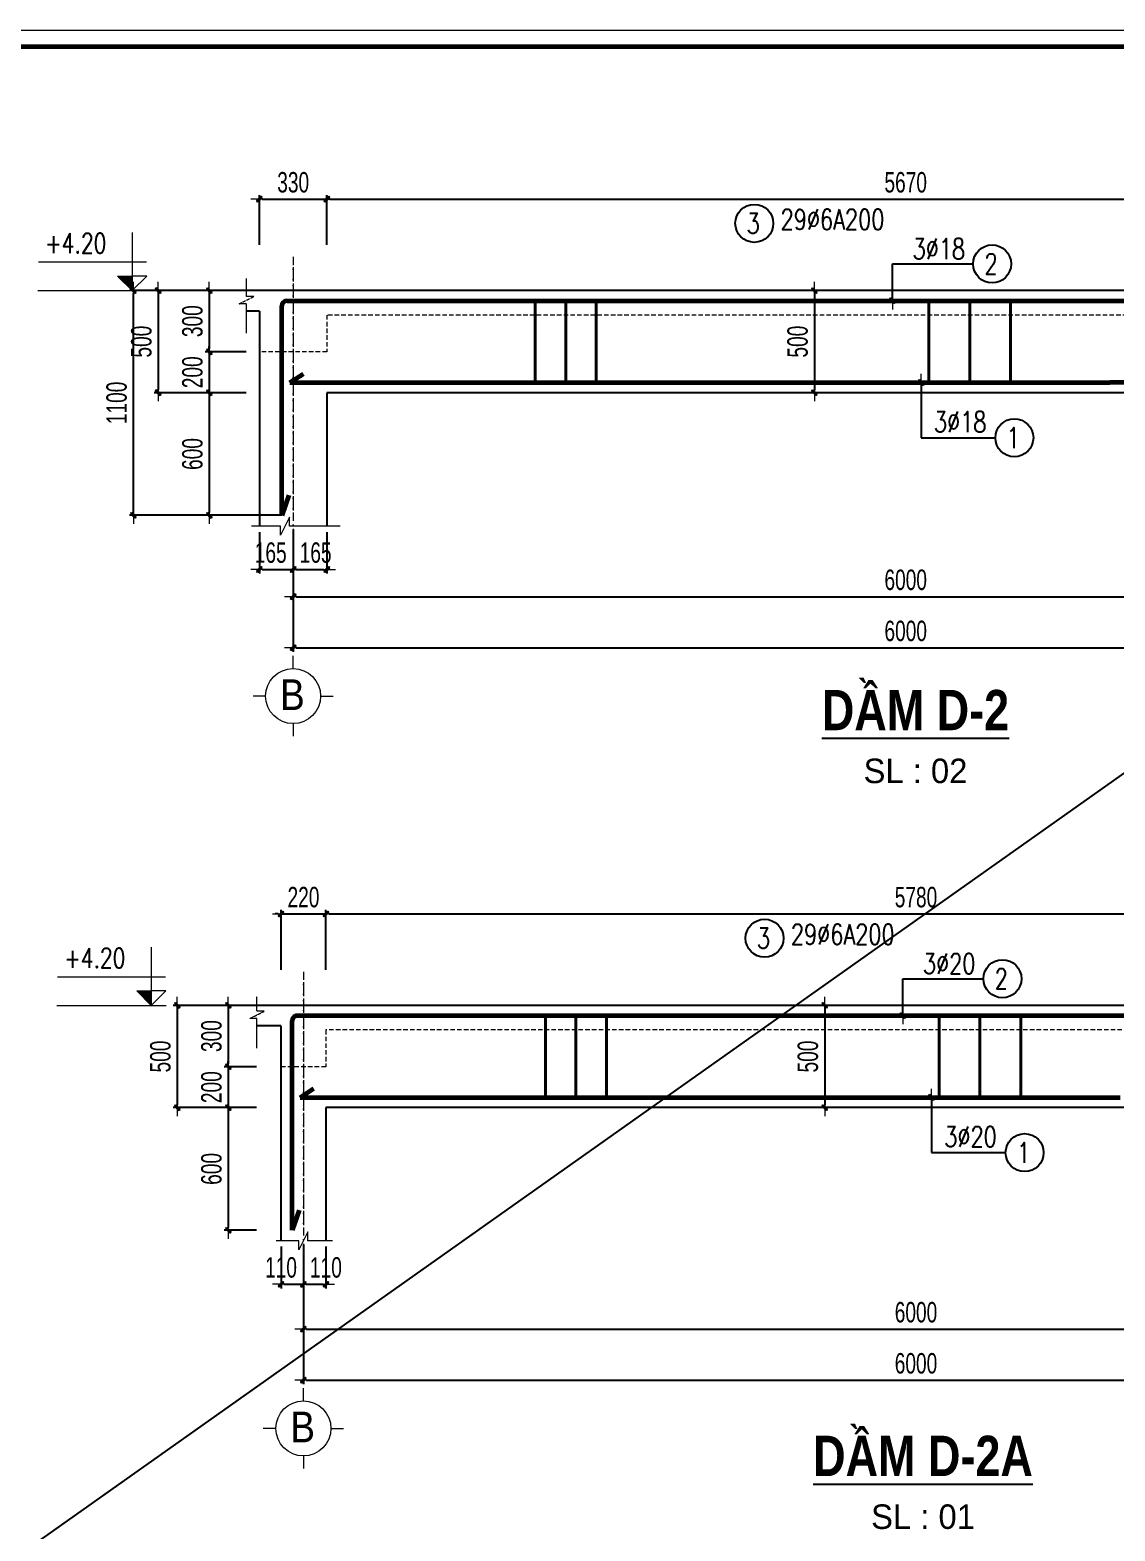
# Model space of a CAD drawing. Header units: millimetres. Extents: x -178395 to 493851, y -561170 to -280028.
# Drawn here: x 135800 to 149085, y -469030 to -450665 of the extents above; entities that cross this region are included whole.
import ezdxf
from ezdxf.enums import TextEntityAlignment as Align

# ---------------------------------------------------------------- set-up
doc = ezdxf.new("R2010")
doc.units = ezdxf.units.MM
doc.header["$MEASUREMENT"] = 0
doc.header["$PDMODE"] = 32
doc.linetypes.add('DASHDOT', pattern=[1, 0.5, -0.25, 0, -0.25])
doc.linetypes.add('HIDDEN', pattern=[0.375, 0.25, -0.125])
doc.layers.get('Defpoints').update_dxf_attribs({"color": 1})
for name, color, linetype, lineweight in [('EG Text1', 3, 'Continuous', 20), ('Khac', 156, 'Continuous', 9), ('Khungten_LCDI', 7, 'Continuous', 5), ('KICHTHUOC', 8, 'Continuous', 18), ('LC Dim', 8, 'Continuous', 18), ('LC ISO', 153, 'Continuous', 13), ('LC Khac', 4, 'Continuous', 9), ('LC MANH DUT', 35, 'HIDDEN', 5), ('LC Net dam2', 6, 'Continuous', 40), ('LC Net dam3', 1, 'Continuous', 60), ('LC Net manh', 133, 'Continuous', 5), ('LC Net thay', 63, 'Continuous', 25), ('LC Net truc', 79, 'DASHDOT', 13), ('LC Text1', 3, 'Continuous', 20), ('LC Text2', 7, 'Continuous', 25), ('MANH', 35, 'HIDDEN', 5)]:
    doc.layers.add(name, color=color, linetype=linetype, lineweight=lineweight)
doc.layers.add('KCS_Plotter', color=11, linetype='Continuous', plot=False)
doc.styles.add('1', font='vnsimli.shx', dxfattribs={"width": 0.6})
doc.styles.add('EG Huy', font='vnsimli.shx', dxfattribs={"width": 0.75})
doc.styles.add('HOATBIF', font='hoatbif.shx', dxfattribs={"width": 0.7})
doc.styles.add('Khungten', font='VHAVAN.TTF', dxfattribs={"width": 0.9, "height": 5000})
doc.styles.add('LC 1', font='VHAVANB.TTF')
doc.styles.add('LC 3', font='vnsimli.shx', dxfattribs={"width": 0.75})
doc.styles.add('LC3', font='VHARIALB.TTF', dxfattribs={"width": 0.8})
doc.styles.add('Title', font='VHBLACK.TTF', dxfattribs={"width": 0.8})
doc.dimstyles.new('1-100', dxfattribs={"dimscale": 100, "dimtxt": 2.5, "dimasz": 0.35, "dimexe": 0.5, "dimexo": 0, "dimgap": 0.8, "dimtad": 1, "dimdec": 0, "dimzin": 0, "dimdsep": 46, "dimtxsty": 'HOATBIF', "dimblk1": 'DOT', "dimblk2": 'DOT', "dimsah": 1, "dimcen": -1, "dimdle": 1, "dimclrd": 256, "dimclre": 256, "dimclrt": 4, "dimadec": 3, "dimazin": 2, "dimtfac": 0.333333, "dimtdec": 0, "dimtix": 1, "dimtmove": 2, "dimatfit": 3, "dimldrblk": 'DOT', "dimfxl": 1, "dimtvp": 0.833333, "dimtolj": 1, "dimtzin": 0, "dimarcsym": 0})
doc.dimstyles.new('1-100$7', dxfattribs={"dimtxt": 230, "dimasz": 300, "dimexe": 50, "dimexo": 300, "dimgap": 80, "dimtad": 1, "dimdec": 3, "dimzin": 12, "dimdsep": 46, "dimtxsty": '1', "dimblk1": 'ARCHTICK', "dimblk2": 'ARCHTICK', "dimsah": 1, "dimcen": 0.09, "dimdle": 160, "dimclrd": 6, "dimclre": 6, "dimclrt": 2, "dimadec": 3, "dimazin": 3, "dimtfac": 1, "dimtdec": 3, "dimtix": 1, "dimtmove": 2, "dimatfit": 3, "dimldrblk": 'DOTSMALL', "dimfxl": 1, "dimtolj": 1, "dimtzin": 15, "dimarcsym": 0})

# ---------------------------------------------------------------- blocks, each defined once
blk = doc.blocks.new('lcdi fix')
at = {"layer": 'Defpoints', "lineweight": 0}
blk.add_lwpolyline([(-1200, -14850), (-1200, 14850), (40800, 14850), (40800, -14850)], close=True, dxfattribs=at)
at = {"layer": 'Khungten_LCDI', "color": 5, "lineweight": 60}
blk.add_lwpolyline([(0, -14650), (0, 14650), (40600, 14650), (40600, -14650)], close=True, dxfattribs=at)
at = {"color": 7, "style": 'Khungten', "width": 0.8}
for tag, p in [('REVISION', (39499, -10746)), ('NGAYHT', (39546, -11609))]:
    blk.add_attdef(tag, text='', height=200, dxfattribs=at).set_placement(p, align=Align.CENTER)
at = {"layer": 'LC Text1', "color": 3, "style": 'LC 1', "width": 1.834006}
for tag, p, p2 in [('TENBANVE1', (36913, -8886), (40339, -8886)), ('TENBANVE2', (36913, -9562), (40339, -9562))]:
    blk.add_attdef(tag, text='', height=250, dxfattribs=at).set_placement(p, p2, align=Align.FIT)
at = {"layer": 'LC Text1', "style": 'Title', "width": 0.7}
blk.add_attdef('SOBANVE', text='', height=250, dxfattribs=at).set_placement((39562, -13896), align=Align.CENTER)
blk = doc.blocks.new('DOT')
at = {"layer": 'LC Dim'}
blk.add_line((-3, 0), (3, 0), dxfattribs=at)
at = {"layer": 'LC Dim', "color": 4}
blk.add_line((-1, -1), (1, 1), dxfattribs=at)
blk.add_lwpolyline([(0.5, 1), (-1, -0.5), (-0.5, -1), (1, 0.5)], close=True, dxfattribs=at)
blk = doc.blocks.new('*D1064')
at = {"layer": 'Defpoints', "color": 0, "ltscale": 2, "transparency": 16777216}
for p in [(138445, -453853), (137994, -454603), (138445, -454603)]:
    blk.add_point(p, dxfattribs=at)
at = {"layer": 'LC Dim', "lineweight": -2, "ltscale": 2, "transparency": 16777216}
for p, q in [((138445, -453853), (137944, -453853)), ((137994, -453888), (137994, -454568)), ((138445, -454603), (137944, -454603))]:
    blk.add_line(p, q, dxfattribs=at)
at = {"layer": 'LC Dim', "lineweight": -2, "ltscale": 2, "transparency": 16777216, "xscale": 35, "yscale": 35, "zscale": 35}
for p, rotation in [((137994, -453853), 90), ((137994, -454603), 270)]:
    blk.add_blockref('DOT', p, dxfattribs=dict(at, rotation=rotation))
at = {"layer": 'LC Dim', "color": 4, "ltscale": 2, "transparency": 16777216, "insert": (137789, -454228), "char_height": 250, "attachment_point": 5, "rotation": 90, "style": 'HOATBIF'}
blk.add_mtext('\\A1;300', dxfattribs=at)
blk = doc.blocks.new('_Dot')
at = {"color": 0, "linetype": 'ByBlock', "lineweight": -2}
blk.add_line((-0.5, 0), (-1, 0), dxfattribs=at)
at = {"color": 0, "linetype": 'ByBlock', "const_width": 0.5}
blk.add_lwpolyline([(-0.25, 0, 1), (0.25, 0, 1)], format="xyb", close=True, dxfattribs=at)
blk = doc.blocks.new('*D1065')
at = {"layer": 'Defpoints', "color": 0, "ltscale": 2, "transparency": 16777216}
for p in [(146045, -453853), (145404, -455103), (146045, -455103)]:
    blk.add_point(p, dxfattribs=at)
at = {"layer": 'LC Dim', "lineweight": -2, "ltscale": 2, "transparency": 16777216}
for p, q in [((146045, -453853), (145354, -453853)), ((145404, -453888), (145404, -455068)), ((146045, -455103), (145354, -455103))]:
    blk.add_line(p, q, dxfattribs=at)
at = {"layer": 'LC Dim', "lineweight": -2, "ltscale": 2, "transparency": 16777216, "xscale": 35, "yscale": 35, "zscale": 35}
for p, rotation in [((145404, -453853), 90), ((145404, -455103), 270)]:
    blk.add_blockref('DOT', p, dxfattribs=dict(at, rotation=rotation))
at = {"layer": 'LC Dim', "color": 4, "ltscale": 2, "transparency": 16777216, "insert": (145199, -454478), "char_height": 250, "attachment_point": 5, "rotation": 90, "style": 'HOATBIF'}
blk.add_mtext('\\A1;500', dxfattribs=at)
blk = doc.blocks.new('*D1066')
at = {"layer": 'Defpoints', "color": 0, "ltscale": 2, "transparency": 16777216}
for p in [(138445, -454603), (137994, -455103), (138445, -455103)]:
    blk.add_point(p, dxfattribs=at)
at = {"layer": 'LC Dim', "lineweight": -2, "ltscale": 2, "transparency": 16777216}
for p, q in [((138445, -454603), (137944, -454603)), ((137994, -454568), (137994, -454533)), ((137994, -454603), (137994, -455103)), ((138445, -455103), (137944, -455103)), ((137994, -455138), (137994, -455173))]:
    blk.add_line(p, q, dxfattribs=at)
at = {"layer": 'LC Dim', "lineweight": -2, "ltscale": 2, "transparency": 16777216, "xscale": 35, "yscale": 35, "zscale": 35}
for p, rotation in [((137994, -454603), 270), ((137994, -455103), 90)]:
    blk.add_blockref('DOT', p, dxfattribs=dict(at, rotation=rotation))
at = {"layer": 'LC Dim', "color": 4, "ltscale": 2, "transparency": 16777216, "insert": (137789, -454853), "char_height": 250, "attachment_point": 5, "rotation": 90, "style": 'HOATBIF'}
blk.add_mtext('\\A1;200', dxfattribs=at)
blk = doc.blocks.new('*D1067')
at = {"layer": 'Defpoints', "color": 0, "ltscale": 2, "transparency": 16777216}
for p in [(138445, -453853), (137369, -455103), (138445, -455103)]:
    blk.add_point(p, dxfattribs=at)
at = {"layer": 'LC Dim', "lineweight": -2, "ltscale": 2, "transparency": 16777216}
for p, q in [((138445, -453853), (137319, -453853)), ((137369, -453888), (137369, -455068)), ((138445, -455103), (137319, -455103))]:
    blk.add_line(p, q, dxfattribs=at)
at = {"layer": 'LC Dim', "lineweight": -2, "ltscale": 2, "transparency": 16777216, "xscale": 35, "yscale": 35, "zscale": 35}
for p, rotation in [((137369, -453853), 90), ((137369, -455103), 270)]:
    blk.add_blockref('DOT', p, dxfattribs=dict(at, rotation=rotation))
at = {"layer": 'LC Dim', "color": 4, "ltscale": 2, "transparency": 16777216, "insert": (137164, -454478), "char_height": 250, "attachment_point": 5, "rotation": 90, "style": 'HOATBIF'}
blk.add_mtext('\\A1;500', dxfattribs=at)
blk = doc.blocks.new('CT')
at = {"layer": 'LC Khac'}
blk.add_hatch(color=252, dxfattribs=at).paths.add_polyline_path([(3.25, 1.6), (1.64, 1.6), (1.64, 0)])
at = {"layer": 'LC Khac', "color": 9, "ltscale": 50}
for p, q in [((0.05, 3.14), (12, 3.14)), ((12.09, 0), (0, 0))]:
    blk.add_line(p, q, dxfattribs=at)
for points in [[(1.64, 6.43), (1.64, 0)], [(1.64, 0), (0.03, 1.6), (1.64, 1.6)], [(1.64, 0), (3.25, 1.6), (1.64, 1.6)]]:
    blk.add_lwpolyline(points, dxfattribs=at)
at = {"layer": 'LC Khac', "color": 3, "style": 'LC 3', "width": 0.75}
blk.add_attdef('CT', (1.91, 3.5), '', height=2.2, dxfattribs=at)
blk = doc.blocks.new('TTRUC')
at = {"layer": 'LC ISO'}
for p, q in [((0, 6.95), (0, 10.13)), ((-6.95, 0), (-10.13, 0)), ((6.95, 0), (10.13, 0)), ((0, -6.95), (0, -10.13))]:
    blk.add_line(p, q, dxfattribs=at)
at = {"layer": 'LC Net manh'}
blk.add_circle((0, 0), 6.95, dxfattribs=at)
blk = doc.blocks.new('*D1070')
at = {"layer": 'Defpoints', "color": 0, "ltscale": 2, "transparency": 16777216}
for p in [(138609, -456810), (139022, -456810), (139022, -457266)]:
    blk.add_point(p, dxfattribs=at)
at = {"layer": 'LC Dim', "lineweight": -2, "ltscale": 2, "transparency": 16777216}
for p, q in [((138609, -456810), (138609, -457316)), ((139022, -456810), (139022, -457316)), ((138644, -457266), (138987, -457266))]:
    blk.add_line(p, q, dxfattribs=at)
at = {"layer": 'LC Dim', "lineweight": -2, "ltscale": 2, "transparency": 16777216, "xscale": 35, "yscale": 35, "zscale": 35, "rotation": 180}
blk.add_blockref('DOT', (138609, -457266), dxfattribs=at)
at = {"layer": 'LC Dim', "lineweight": -2, "ltscale": 2, "transparency": 16777216, "xscale": 35, "yscale": 35, "zscale": 35}
blk.add_blockref('DOT', (139022, -457266), dxfattribs=at)
at = {"layer": 'LC Dim', "color": 4, "ltscale": 2, "transparency": 16777216, "insert": (138747, -457061), "char_height": 250, "attachment_point": 5, "style": 'HOATBIF'}
blk.add_mtext('\\A1;165', dxfattribs=at)
blk = doc.blocks.new('*D1071')
at = {"layer": 'Defpoints', "color": 0, "ltscale": 2, "transparency": 16777216}
for p in [(139022, -456810), (139434, -456810), (139434, -457266)]:
    blk.add_point(p, dxfattribs=at)
at = {"layer": 'LC Dim', "lineweight": -2, "ltscale": 2, "transparency": 16777216}
for p, q in [((139022, -456810), (139022, -457316)), ((139434, -456810), (139434, -457316)), ((139057, -457266), (139399, -457266))]:
    blk.add_line(p, q, dxfattribs=at)
at = {"layer": 'LC Dim', "lineweight": -2, "ltscale": 2, "transparency": 16777216, "xscale": 35, "yscale": 35, "zscale": 35, "rotation": 180}
blk.add_blockref('DOT', (139022, -457266), dxfattribs=at)
at = {"layer": 'LC Dim', "lineweight": -2, "ltscale": 2, "transparency": 16777216, "xscale": 35, "yscale": 35, "zscale": 35}
blk.add_blockref('DOT', (139434, -457266), dxfattribs=at)
at = {"layer": 'LC Dim', "color": 4, "ltscale": 2, "transparency": 16777216, "insert": (139297, -457061), "char_height": 250, "attachment_point": 5, "style": 'HOATBIF'}
blk.add_mtext('\\A1;165', dxfattribs=at)
blk = doc.blocks.new('TIEUDE1')
at = {"layer": 'LC Text2', "color": 7, "style": 'LC 1'}
blk.add_attdef('TIªU§Ò', text='', height=5, dxfattribs=at).set_placement((0, 0), align=Align.BOTTOM_CENTER)
blk.add_attdef('TL', text='', height=3, dxfattribs=at).set_placement((0, -2), align=Align.TOP_CENTER)
blk = doc.blocks.new('*D1072')
at = {"layer": 'Defpoints', "color": 0, "ltscale": 2, "transparency": 16777216}
for p in [(139022, -456777), (154022, -456777), (154022, -457599)]:
    blk.add_point(p, dxfattribs=at)
at = {"layer": 'LC Dim', "lineweight": -2, "ltscale": 2, "transparency": 16777216}
for p, q in [((139022, -456777), (139022, -457649)), ((154022, -456777), (154022, -457649)), ((139057, -457599), (153987, -457599))]:
    blk.add_line(p, q, dxfattribs=at)
at = {"layer": 'LC Dim', "lineweight": -2, "ltscale": 2, "transparency": 16777216, "xscale": 35, "yscale": 35, "zscale": 35, "rotation": 180}
blk.add_blockref('DOT', (139022, -457599), dxfattribs=at)
at = {"layer": 'LC Dim', "lineweight": -2, "ltscale": 2, "transparency": 16777216, "xscale": 35, "yscale": 35, "zscale": 35}
blk.add_blockref('DOT', (154022, -457599), dxfattribs=at)
at = {"layer": 'LC Dim', "color": 4, "ltscale": 2, "transparency": 16777216, "insert": (146522, -457394), "char_height": 250, "attachment_point": 5, "style": 'HOATBIF'}
blk.add_mtext('\\A1;6000', dxfattribs=at)
blk = doc.blocks.new('*D1073')
at = {"layer": 'Defpoints', "color": 0, "ltscale": 2, "transparency": 16777216}
for p in [(139022, -456777), (154022, -456777), (154022, -458224)]:
    blk.add_point(p, dxfattribs=at)
at = {"layer": 'LC Dim', "lineweight": -2, "ltscale": 2, "transparency": 16777216}
for p, q in [((139022, -456777), (139022, -458274)), ((154022, -456777), (154022, -458274)), ((139057, -458224), (153987, -458224))]:
    blk.add_line(p, q, dxfattribs=at)
at = {"layer": 'LC Dim', "lineweight": -2, "ltscale": 2, "transparency": 16777216, "xscale": 35, "yscale": 35, "zscale": 35, "rotation": 180}
blk.add_blockref('DOT', (139022, -458224), dxfattribs=at)
at = {"layer": 'LC Dim', "lineweight": -2, "ltscale": 2, "transparency": 16777216, "xscale": 35, "yscale": 35, "zscale": 35}
blk.add_blockref('DOT', (154022, -458224), dxfattribs=at)
at = {"layer": 'LC Dim', "color": 4, "ltscale": 2, "transparency": 16777216, "insert": (146522, -458019), "char_height": 250, "attachment_point": 5, "style": 'HOATBIF'}
blk.add_mtext('\\A1;6000', dxfattribs=at)
blk = doc.blocks.new('*D1074')
at = {"layer": 'Defpoints', "color": 0, "ltscale": 2, "transparency": 16777216}
for p in [(138445, -455103), (137994, -456603), (138445, -456603)]:
    blk.add_point(p, dxfattribs=at)
at = {"layer": 'LC Dim', "lineweight": -2, "ltscale": 2, "transparency": 16777216}
for p, q in [((138445, -455103), (137944, -455103)), ((137994, -455138), (137994, -456568)), ((138445, -456603), (137944, -456603))]:
    blk.add_line(p, q, dxfattribs=at)
at = {"layer": 'LC Dim', "lineweight": -2, "ltscale": 2, "transparency": 16777216, "xscale": 35, "yscale": 35, "zscale": 35}
for p, rotation in [((137994, -455103), 90), ((137994, -456603), 270)]:
    blk.add_blockref('DOT', p, dxfattribs=dict(at, rotation=rotation))
at = {"layer": 'LC Dim', "color": 4, "ltscale": 2, "transparency": 16777216, "insert": (137789, -455853), "char_height": 250, "attachment_point": 5, "rotation": 90, "style": 'HOATBIF'}
blk.add_mtext('\\A1;600', dxfattribs=at)
blk = doc.blocks.new('*D1079')
at = {"layer": 'Defpoints', "color": 0, "ltscale": 2, "transparency": 16777216}
for p in [(139434, -452735), (138609, -453293), (139434, -453293)]:
    blk.add_point(p, dxfattribs=at)
at = {"layer": 'LC Dim', "lineweight": -2, "ltscale": 2, "transparency": 16777216}
for p, q in [((138609, -453293), (138609, -452685)), ((139434, -453293), (139434, -452685)), ((138644, -452735), (139399, -452735))]:
    blk.add_line(p, q, dxfattribs=at)
at = {"layer": 'LC Dim', "lineweight": -2, "ltscale": 2, "transparency": 16777216, "xscale": 35, "yscale": 35, "zscale": 35, "rotation": 180}
blk.add_blockref('DOT', (138609, -452735), dxfattribs=at)
at = {"layer": 'LC Dim', "lineweight": -2, "ltscale": 2, "transparency": 16777216, "xscale": 35, "yscale": 35, "zscale": 35}
blk.add_blockref('DOT', (139434, -452735), dxfattribs=at)
at = {"layer": 'LC Dim', "color": 4, "ltscale": 2, "transparency": 16777216, "insert": (139022, -452530), "char_height": 250, "attachment_point": 5, "style": 'HOATBIF'}
blk.add_mtext('\\A1;330', dxfattribs=at)
blk = doc.blocks.new('*D1080')
at = {"layer": 'Defpoints', "color": 0, "ltscale": 2, "transparency": 16777216}
for p in [(153609, -452735), (139434, -453293), (153609, -453293)]:
    blk.add_point(p, dxfattribs=at)
at = {"layer": 'LC Dim', "lineweight": -2, "ltscale": 2, "transparency": 16777216}
for p, q in [((139434, -453293), (139434, -452685)), ((153609, -453293), (153609, -452685)), ((139469, -452735), (153574, -452735))]:
    blk.add_line(p, q, dxfattribs=at)
at = {"layer": 'LC Dim', "lineweight": -2, "ltscale": 2, "transparency": 16777216, "xscale": 35, "yscale": 35, "zscale": 35, "rotation": 180}
blk.add_blockref('DOT', (139434, -452735), dxfattribs=at)
at = {"layer": 'LC Dim', "lineweight": -2, "ltscale": 2, "transparency": 16777216, "xscale": 35, "yscale": 35, "zscale": 35}
blk.add_blockref('DOT', (153609, -452735), dxfattribs=at)
at = {"layer": 'LC Dim', "color": 4, "ltscale": 2, "transparency": 16777216, "insert": (146522, -452530), "char_height": 250, "attachment_point": 5, "style": 'HOATBIF'}
blk.add_mtext('\\A1;5670', dxfattribs=at)
blk = doc.blocks.new('*D1091')
at = {"layer": 'Defpoints', "color": 0, "ltscale": 2, "transparency": 16777216}
for p in [(138571, -462600), (138227, -463350), (138571, -463350)]:
    blk.add_point(p, dxfattribs=at)
at = {"layer": 'LC Dim', "lineweight": -2, "ltscale": 2, "transparency": 16777216}
for p, q in [((138571, -462600), (138177, -462600)), ((138227, -462635), (138227, -463315)), ((138571, -463350), (138177, -463350))]:
    blk.add_line(p, q, dxfattribs=at)
at = {"layer": 'LC Dim', "lineweight": -2, "ltscale": 2, "transparency": 16777216, "xscale": 35, "yscale": 35, "zscale": 35}
for p, rotation in [((138227, -462600), 90), ((138227, -463350), 270)]:
    blk.add_blockref('DOT', p, dxfattribs=dict(at, rotation=rotation))
at = {"layer": 'LC Dim', "color": 4, "ltscale": 2, "transparency": 16777216, "insert": (138022, -462975), "char_height": 250, "attachment_point": 5, "rotation": 90, "style": 'HOATBIF'}
blk.add_mtext('\\A1;300', dxfattribs=at)
blk = doc.blocks.new('*D1092')
at = {"layer": 'Defpoints', "color": 0, "ltscale": 2, "transparency": 16777216}
for p in [(146171, -462600), (145530, -463850), (146171, -463850)]:
    blk.add_point(p, dxfattribs=at)
at = {"layer": 'LC Dim', "lineweight": -2, "ltscale": 2, "transparency": 16777216}
for p, q in [((146171, -462600), (145480, -462600)), ((145530, -462635), (145530, -463815)), ((146171, -463850), (145480, -463850))]:
    blk.add_line(p, q, dxfattribs=at)
at = {"layer": 'LC Dim', "lineweight": -2, "ltscale": 2, "transparency": 16777216, "xscale": 35, "yscale": 35, "zscale": 35}
for p, rotation in [((145530, -462600), 90), ((145530, -463850), 270)]:
    blk.add_blockref('DOT', p, dxfattribs=dict(at, rotation=rotation))
at = {"layer": 'LC Dim', "color": 4, "ltscale": 2, "transparency": 16777216, "insert": (145325, -463225), "char_height": 250, "attachment_point": 5, "rotation": 90, "style": 'HOATBIF'}
blk.add_mtext('\\A1;500', dxfattribs=at)
blk = doc.blocks.new('*D1093')
at = {"layer": 'Defpoints', "color": 0, "ltscale": 2, "transparency": 16777216}
for p in [(138571, -463350), (138227, -463850), (138571, -463850)]:
    blk.add_point(p, dxfattribs=at)
at = {"layer": 'LC Dim', "lineweight": -2, "ltscale": 2, "transparency": 16777216}
for p, q in [((138227, -463315), (138227, -463280)), ((138571, -463350), (138177, -463350)), ((138227, -463350), (138227, -463850)), ((138571, -463850), (138177, -463850)), ((138227, -463885), (138227, -463920))]:
    blk.add_line(p, q, dxfattribs=at)
at = {"layer": 'LC Dim', "lineweight": -2, "ltscale": 2, "transparency": 16777216, "xscale": 35, "yscale": 35, "zscale": 35}
for p, rotation in [((138227, -463350), 270), ((138227, -463850), 90)]:
    blk.add_blockref('DOT', p, dxfattribs=dict(at, rotation=rotation))
at = {"layer": 'LC Dim', "color": 4, "ltscale": 2, "transparency": 16777216, "insert": (138022, -463600), "char_height": 250, "attachment_point": 5, "rotation": 90, "style": 'HOATBIF'}
blk.add_mtext('\\A1;200', dxfattribs=at)
blk = doc.blocks.new('*D1094')
at = {"layer": 'Defpoints', "color": 0, "ltscale": 2, "transparency": 16777216}
for p in [(138571, -462600), (137602, -463850), (138571, -463850)]:
    blk.add_point(p, dxfattribs=at)
at = {"layer": 'LC Dim', "lineweight": -2, "ltscale": 2, "transparency": 16777216}
for p, q in [((138571, -462600), (137552, -462600)), ((137602, -462635), (137602, -463815)), ((138571, -463850), (137552, -463850))]:
    blk.add_line(p, q, dxfattribs=at)
at = {"layer": 'LC Dim', "lineweight": -2, "ltscale": 2, "transparency": 16777216, "xscale": 35, "yscale": 35, "zscale": 35}
for p, rotation in [((137602, -462600), 90), ((137602, -463850), 270)]:
    blk.add_blockref('DOT', p, dxfattribs=dict(at, rotation=rotation))
at = {"layer": 'LC Dim', "color": 4, "ltscale": 2, "transparency": 16777216, "insert": (137397, -463225), "char_height": 250, "attachment_point": 5, "rotation": 90, "style": 'HOATBIF'}
blk.add_mtext('\\A1;500', dxfattribs=at)
blk = doc.blocks.new('*D1097')
at = {"layer": 'Defpoints', "color": 0, "ltscale": 2, "transparency": 16777216}
for p in [(138873, -465548), (139148, -465548), (139148, -466012)]:
    blk.add_point(p, dxfattribs=at)
at = {"layer": 'LC Dim', "lineweight": -2, "ltscale": 2, "transparency": 16777216}
for p, q in [((138873, -465548), (138873, -466062)), ((139148, -465548), (139148, -466062)), ((138908, -466012), (139113, -466012))]:
    blk.add_line(p, q, dxfattribs=at)
at = {"layer": 'LC Dim', "lineweight": -2, "ltscale": 2, "transparency": 16777216, "xscale": 35, "yscale": 35, "zscale": 35, "rotation": 180}
blk.add_blockref('DOT', (138873, -466012), dxfattribs=at)
at = {"layer": 'LC Dim', "lineweight": -2, "ltscale": 2, "transparency": 16777216, "xscale": 35, "yscale": 35, "zscale": 35}
blk.add_blockref('DOT', (139148, -466012), dxfattribs=at)
at = {"layer": 'LC Dim', "color": 4, "ltscale": 2, "transparency": 16777216, "insert": (138873, -465807), "char_height": 250, "attachment_point": 5, "style": 'HOATBIF'}
blk.add_mtext('\\A1;110', dxfattribs=at)
blk = doc.blocks.new('*D1098')
at = {"layer": 'Defpoints', "color": 0, "ltscale": 2, "transparency": 16777216}
for p in [(139148, -465548), (139423, -465548), (139423, -466012)]:
    blk.add_point(p, dxfattribs=at)
at = {"layer": 'LC Dim', "lineweight": -2, "ltscale": 2, "transparency": 16777216}
for p, q in [((139148, -465548), (139148, -466062)), ((139423, -465548), (139423, -466062)), ((139183, -466012), (139388, -466012))]:
    blk.add_line(p, q, dxfattribs=at)
at = {"layer": 'LC Dim', "lineweight": -2, "ltscale": 2, "transparency": 16777216, "xscale": 35, "yscale": 35, "zscale": 35, "rotation": 180}
blk.add_blockref('DOT', (139148, -466012), dxfattribs=at)
at = {"layer": 'LC Dim', "lineweight": -2, "ltscale": 2, "transparency": 16777216, "xscale": 35, "yscale": 35, "zscale": 35}
blk.add_blockref('DOT', (139423, -466012), dxfattribs=at)
at = {"layer": 'LC Dim', "color": 4, "ltscale": 2, "transparency": 16777216, "insert": (139423, -465807), "char_height": 250, "attachment_point": 5, "style": 'HOATBIF'}
blk.add_mtext('\\A1;110', dxfattribs=at)
blk = doc.blocks.new('*D1099')
at = {"layer": 'Defpoints', "color": 0, "ltscale": 2, "transparency": 16777216}
for p in [(139148, -465524), (154148, -465524), (154148, -466560)]:
    blk.add_point(p, dxfattribs=at)
at = {"layer": 'LC Dim', "lineweight": -2, "ltscale": 2, "transparency": 16777216}
for p, q in [((139148, -465524), (139148, -466610)), ((154148, -465524), (154148, -466610)), ((139183, -466560), (154113, -466560))]:
    blk.add_line(p, q, dxfattribs=at)
at = {"layer": 'LC Dim', "lineweight": -2, "ltscale": 2, "transparency": 16777216, "xscale": 35, "yscale": 35, "zscale": 35, "rotation": 180}
blk.add_blockref('DOT', (139148, -466560), dxfattribs=at)
at = {"layer": 'LC Dim', "lineweight": -2, "ltscale": 2, "transparency": 16777216, "xscale": 35, "yscale": 35, "zscale": 35}
blk.add_blockref('DOT', (154148, -466560), dxfattribs=at)
at = {"layer": 'LC Dim', "color": 4, "ltscale": 2, "transparency": 16777216, "insert": (146648, -466355), "char_height": 250, "attachment_point": 5, "style": 'HOATBIF'}
blk.add_mtext('\\A1;6000', dxfattribs=at)
blk = doc.blocks.new('*D1100')
at = {"layer": 'Defpoints', "color": 0, "ltscale": 2, "transparency": 16777216}
for p in [(139148, -465524), (154148, -465524), (154148, -467185)]:
    blk.add_point(p, dxfattribs=at)
at = {"layer": 'LC Dim', "lineweight": -2, "ltscale": 2, "transparency": 16777216}
for p, q in [((139148, -465524), (139148, -467235)), ((154148, -465524), (154148, -467235)), ((139183, -467185), (154113, -467185))]:
    blk.add_line(p, q, dxfattribs=at)
at = {"layer": 'LC Dim', "lineweight": -2, "ltscale": 2, "transparency": 16777216, "xscale": 35, "yscale": 35, "zscale": 35, "rotation": 180}
blk.add_blockref('DOT', (139148, -467185), dxfattribs=at)
at = {"layer": 'LC Dim', "lineweight": -2, "ltscale": 2, "transparency": 16777216, "xscale": 35, "yscale": 35, "zscale": 35}
blk.add_blockref('DOT', (154148, -467185), dxfattribs=at)
at = {"layer": 'LC Dim', "color": 4, "ltscale": 2, "transparency": 16777216, "insert": (146648, -466980), "char_height": 250, "attachment_point": 5, "style": 'HOATBIF'}
blk.add_mtext('\\A1;6000', dxfattribs=at)
blk = doc.blocks.new('*D1101')
at = {"layer": 'Defpoints', "color": 0, "ltscale": 2, "transparency": 16777216}
for p in [(138571, -463850), (138227, -465350), (138571, -465350)]:
    blk.add_point(p, dxfattribs=at)
at = {"layer": 'LC Dim', "lineweight": -2, "ltscale": 2, "transparency": 16777216}
for p, q in [((138571, -463850), (138177, -463850)), ((138227, -463885), (138227, -465315)), ((138571, -465350), (138177, -465350))]:
    blk.add_line(p, q, dxfattribs=at)
at = {"layer": 'LC Dim', "lineweight": -2, "ltscale": 2, "transparency": 16777216, "xscale": 35, "yscale": 35, "zscale": 35}
for p, rotation in [((138227, -463850), 90), ((138227, -465350), 270)]:
    blk.add_blockref('DOT', p, dxfattribs=dict(at, rotation=rotation))
at = {"layer": 'LC Dim', "color": 4, "ltscale": 2, "transparency": 16777216, "insert": (138022, -464600), "char_height": 250, "attachment_point": 5, "rotation": 90, "style": 'HOATBIF'}
blk.add_mtext('\\A1;600', dxfattribs=at)
blk = doc.blocks.new('*D1106')
at = {"layer": 'Defpoints', "color": 0, "ltscale": 2, "transparency": 16777216}
for p in [(139423, -461481), (138873, -462165), (139423, -462165)]:
    blk.add_point(p, dxfattribs=at)
at = {"layer": 'LC Dim', "lineweight": -2, "ltscale": 2, "transparency": 16777216}
for p, q in [((138838, -461481), (138803, -461481)), ((138873, -462165), (138873, -461431)), ((138873, -461481), (139423, -461481)), ((139423, -462165), (139423, -461431)), ((139458, -461481), (139493, -461481))]:
    blk.add_line(p, q, dxfattribs=at)
at = {"layer": 'LC Dim', "lineweight": -2, "ltscale": 2, "transparency": 16777216, "xscale": 35, "yscale": 35, "zscale": 35}
blk.add_blockref('DOT', (138873, -461481), dxfattribs=at)
at = {"layer": 'LC Dim', "lineweight": -2, "ltscale": 2, "transparency": 16777216, "xscale": 35, "yscale": 35, "zscale": 35, "rotation": 180}
blk.add_blockref('DOT', (139423, -461481), dxfattribs=at)
at = {"layer": 'LC Dim', "color": 4, "ltscale": 2, "transparency": 16777216, "insert": (139148, -461276), "char_height": 250, "attachment_point": 5, "style": 'HOATBIF'}
blk.add_mtext('\\A1;220', dxfattribs=at)
blk = doc.blocks.new('*D1107')
at = {"layer": 'Defpoints', "color": 0, "ltscale": 2, "transparency": 16777216}
for p in [(153873, -461481), (139423, -462165), (153873, -462165)]:
    blk.add_point(p, dxfattribs=at)
at = {"layer": 'LC Dim', "lineweight": -2, "ltscale": 2, "transparency": 16777216}
for p, q in [((139423, -462165), (139423, -461431)), ((139458, -461481), (153838, -461481)), ((153873, -462165), (153873, -461431))]:
    blk.add_line(p, q, dxfattribs=at)
at = {"layer": 'LC Dim', "lineweight": -2, "ltscale": 2, "transparency": 16777216, "xscale": 35, "yscale": 35, "zscale": 35, "rotation": 180}
blk.add_blockref('DOT', (139423, -461481), dxfattribs=at)
at = {"layer": 'LC Dim', "lineweight": -2, "ltscale": 2, "transparency": 16777216, "xscale": 35, "yscale": 35, "zscale": 35}
blk.add_blockref('DOT', (153873, -461481), dxfattribs=at)
at = {"layer": 'LC Dim', "color": 4, "ltscale": 2, "transparency": 16777216, "insert": (146648, -461276), "char_height": 250, "attachment_point": 5, "style": 'HOATBIF'}
blk.add_mtext('\\A1;5780', dxfattribs=at)
blk = doc.blocks.new('*D1275')
at = {"layer": 'Defpoints', "color": 0, "ltscale": 2, "transparency": 16777216}
for p in [(137066, -453853), (138194, -453853), (138884, -456603)]:
    blk.add_point(p, dxfattribs=at)
at = {"layer": 'LC Dim', "lineweight": -2, "ltscale": 2, "transparency": 16777216}
for p, q in [((138194, -453853), (137016, -453853)), ((137066, -456568), (137066, -453888)), ((138884, -456603), (137016, -456603))]:
    blk.add_line(p, q, dxfattribs=at)
at = {"layer": 'LC Dim', "lineweight": -2, "ltscale": 2, "transparency": 16777216, "xscale": 35, "yscale": 35, "zscale": 35}
for p, rotation in [((137066, -453853), 90), ((137066, -456603), 270)]:
    blk.add_blockref('DOT', p, dxfattribs=dict(at, rotation=rotation))
at = {"layer": 'LC Dim', "color": 4, "ltscale": 2, "transparency": 16777216, "insert": (136861, -455228), "char_height": 250, "attachment_point": 5, "rotation": 90, "style": 'HOATBIF'}
blk.add_mtext('\\A1;1100', dxfattribs=at)

msp = doc.modelspace()

# ---------------------------------------------------------------- linework, layer by layer
at = {"layer": 'KCS_Plotter', "ltscale": 250}
msp.add_line((120051, -480365.4), (162051, -450665.4), dxfattribs=at)
at = {"layer": 'LC MANH DUT', "ltscale": 220}
for p, q in [((139434.2, -454153.4), (139434.2, -454603.4)), ((153609.2, -454153.4), (139434.2, -454153.4)), ((139434.2, -454603.4), (138609.2, -454603.4)), ((139422.6, -462899.6), (139422.6, -463349.6)), ((153872.6, -462899.6), (139422.6, -462899.6)), ((139422.6, -463349.6), (138872.6, -463349.6))]:
    msp.add_line(p, q, dxfattribs=at)
at = {"layer": 'LC Net dam2'}
for p, q in [((141983.9, -453978.4), (141983.9, -454978.4)), ((142358.9, -453978.4), (142358.9, -454978.4)), ((142733.9, -453978.4), (142733.9, -454978.4)), ((146805.4, -453978.4), (146805.4, -454978.4)), ((147305.4, -453978.4), (147305.4, -454978.4)), ((147805.4, -453978.4), (147805.4, -454978.4)), ((142109.8, -462724.6), (142109.8, -463724.6)), ((142484.8, -462724.6), (142484.8, -463724.6)), ((142859.8, -462724.6), (142859.8, -463724.6)), ((146931.4, -462724.6), (146931.4, -463724.6)), ((147431.4, -462724.6), (147431.4, -463724.6)), ((147931.4, -462724.6), (147931.4, -463724.6))]:
    msp.add_line(p, q, dxfattribs=at)
at = {"layer": 'LC Net dam3'}
for p, q in [((138884.2, -456603.4), (138884.2, -454040.9)), ((138946.7, -453978.4), (149396.7, -453978.4)), ((138884.2, -456603.4), (138884.2, -454190.9)), ((138981.1, -454978.4), (149021.7, -454978.4)), ((154083.1, -454978.4), (149021.7, -454978.4)), ((138968.5, -456357.3), (138884.2, -456603.4)), ((139010.1, -465349.6), (139010.1, -462787.1)), ((139072.6, -462724.6), (149522.6, -462724.6)), ((139010.1, -465349.6), (139010.1, -462937.1)), ((139107, -463724.6), (149147.6, -463724.6)), ((139094.5, -465103.6), (139010.1, -465349.6))]:
    msp.add_line(p, q, dxfattribs=at)
at = {"layer": 'LC Net dam3', "ltscale": 2}
for p, q in [((138981.1, -454978.4), (139147.6, -454870.4)), ((139107, -463724.6), (139273.6, -463616.7))]:
    msp.add_line(p, q, dxfattribs=at)
at = {"layer": 'LC Net dam3'}
for centre in [(138946.7, -454040.9), (139072.6, -462787.1)]:
    msp.add_arc(centre, 62.5, 90, 180, dxfattribs=at)
at = {"layer": 'LC Net manh'}
for points in [[(139598.9, -456735), (138977.4, -456735), (138977.4, -456625), (138867.4, -456845), (138867.4, -456735), (138511.5, -456735)], [(139502.2, -465481.3), (139199.6, -465481.3), (139199.6, -465371.3), (139089.6, -465591.3), (139089.6, -465481.3), (138815.4, -465481.3)]]:
    msp.add_lwpolyline(points, dxfattribs=at)
at = {"layer": 'LC Net thay', "ltscale": 200}
for p, q in [((154590.9, -453853.4, -0.3), (138444.8, -453853.4)), ((138609.2, -454103.4), (138452.5, -454103.4, -59.2)), ((138609.2, -454103.4), (138609.2, -456735)), ((153609.2, -455103.4), (139434.2, -455103.4)), ((139434.2, -455103.4), (139434.2, -456735)), ((154579.3, -462599.6, -0.3), (138570.8, -462599.6)), ((138872.6, -462849.6), (138578.4, -462849.6, -59.2)), ((138872.6, -462849.6), (138872.6, -465481.3)), ((153872.6, -463849.6), (139422.6, -463849.6)), ((139422.6, -463849.6), (139422.6, -465481.3))]:
    msp.add_line(p, q, dxfattribs=at)
at = {"layer": 'LC Net truc', "ltscale": 200}
for p, q in [((139021.7, -453442.2), (139021.7, -456585)), ((139021.7, -453567.2), (139021.7, -458143.3)), ((139147.6, -462188.4), (139147.6, -465331.3)), ((139147.6, -462313.4), (139147.6, -467103.5))]:
    msp.add_line(p, q, dxfattribs=at)
at = {"layer": 'LC Text2', "linetype": 'ByBlock'}
for centre in [(144668.1, -453031.1), (147580.3, -453527.2), (147852.3, -455654.7), (144794, -461777.4), (147706.2, -462273.5), (147978.2, -464401)]:
    msp.add_circle(centre, 232.6, dxfattribs=at)
at = {"layer": 'MANH', "ltscale": 2, "elevation": -47.3}
for points in [[(138452.5, -454375.9), (138452.5, -454014.3), (138362.1, -454014.3), (138542.9, -453923.9), (138452.5, -453923.9), (138452.5, -453706.7)], [(138578.4, -463122.2), (138578.4, -462760.6), (138488.1, -462760.6), (138668.8, -462670.2), (138578.4, -462670.2), (138578.4, -462489.4)]]:
    msp.add_lwpolyline(points, dxfattribs=at)

# ---------------------------------------------------------------- block references
at = {"layer": 'EG Text1'}
ref = msp.add_blockref('CT', (137232.2, -453853.4), dxfattribs=dict(at, xscale=-110.6268069788348, yscale=110.6268069788348, zscale=110.6268069788348))
ref.add_attrib('CT', '+4.20', (135984.2, -453395.3), dxfattribs={"layer": 'Khac', "color": 3, "height": 243.38, "style": 'EG Huy', "width": 0.75})
ref = msp.add_blockref('CT', (137465.7, -462599.6), dxfattribs=dict(at, xscale=-110.6268069788348, yscale=110.6268069788348, zscale=110.6268069788348))
ref.add_attrib('CT', '+4.20', (136217.6, -462141.5), dxfattribs={"layer": 'Khac', "color": 3, "height": 243.38, "style": 'EG Huy', "width": 0.75})
at = {"layer": 'KICHTHUOC', "xscale": 48.4759066690458, "yscale": 48.4759066690458, "zscale": 48.4759066690458}
for p in [(139021.7, -458814.8), (139147.6, -467775.1)]:
    msp.add_blockref('TTRUC', p, dxfattribs=at)
at = {"layer": 'LC Net thay'}
msp.add_blockref('lcdi fix', (121251, -465515.4), dxfattribs=at)
at = {"layer": 'LC Text2'}
ref = msp.add_blockref('TIEUDE1', (146641.8, -459379.9), dxfattribs=dict(at, xscale=100, yscale=100, zscale=100))
ref.add_attrib('TIªU§Ò', '%%UdÇm d-2', dxfattribs={"color": 7, "height": 492.44, "style": 'LC3', "width": 0.8}).set_placement((146641.8, -459379.9), align=Align.BOTTOM_CENTER)
ref.add_attrib('TL', 'sl : 02', dxfattribs={"color": 7, "height": 300, "style": 'LC 1'}).set_placement((146641.8, -459579.9), align=Align.TOP_CENTER)
ref = msp.add_blockref('TIEUDE1', (146733.8, -468505), dxfattribs=dict(at, xscale=100, yscale=100, zscale=100))
ref.add_attrib('TIªU§Ò', '%%UdÇm d-2a', dxfattribs={"color": 7, "height": 492.441, "style": 'LC3', "width": 0.8}).set_placement((146733.8, -468505), align=Align.BOTTOM_CENTER)
ref.add_attrib('TL', 'sl : 01', dxfattribs={"color": 7, "height": 300, "style": 'LC 1'}).set_placement((146733.8, -468705), align=Align.TOP_CENTER)

# ---------------------------------------------------------------- texts
at = {"layer": 'LC Text1', "ltscale": 0.2, "style": 'LC 1', "width": 0.9}
for p in [(139012.6, -459097.5), (139138.6, -468057.7)]:
    msp.add_text('b', height=375, dxfattribs=at).set_placement(p, align=Align.BOTTOM_CENTER)
at = {"layer": 'LC Text2', "linetype": 'ByBlock', "style": 'LC 3', "width": 0.75}
for s, p in [('29%%C6A200', (144990.6, -453108.1)), ('3%%C18', (146606.7, -453467.1)), ('3%%C18', (146868.1, -455584.7)), ('29%%C6A200', (145116.6, -461854.4)), ('3%%C20', (146732.7, -462213.4)), ('3%%C20', (146994.1, -464331))]:
    msp.add_text(s, height=250, dxfattribs=at).set_placement(p)
for s, p in [('3', (144654.9, -453031.1)), ('2', (147567.1, -453527.2)), ('1', (147839.1, -455654.7)), ('3', (144780.9, -461777.4)), ('2', (147693.1, -462273.5)), ('1', (147965.1, -464401))]:
    msp.add_text(s, height=250, dxfattribs=at).set_placement(p, align=Align.MIDDLE_CENTER)

# ---------------------------------------------------------------- dimensions: what is measured, and where the dimension line sits
at = {"layer": 'LC Dim', "ltscale": 2}
for base, p1, p2, picture, middle in [((139434.2, -452734.7), (138609.2, -453293.3), (139434.2, -453293.3), '*D1079', (139021.7, -452529.7)), ((153609.2, -452734.7), (139434.2, -453293.3), (153609.2, -453293.3), '*D1080', (146521.7, -452529.7)), ((154021.7, -457599.5), (139021.7, -456777.2), (154021.7, -456777.2), '*D1072', (146521.7, -457394.5)), ((154021.7, -458224.5), (139021.7, -456777.2), (154021.7, -456777.2), '*D1073', (146521.7, -458019.5)), ((139422.6, -461481), (138872.6, -462165.3), (139422.6, -462165.3), '*D1106', (139147.6, -461276)), ((153872.6, -461481), (139422.6, -462165.3), (153872.6, -462165.3), '*D1107', (146647.6, -461276)), ((154147.6, -466559.7), (139147.6, -465523.5), (154147.6, -465523.5), '*D1099', (146647.6, -466354.7)), ((154147.6, -467184.7), (139147.6, -465523.5), (154147.6, -465523.5), '*D1100', (146647.6, -466979.7))]:
    dim = msp.add_linear_dim(base=base, p1=p1, p2=p2, dimstyle='1-100', override={"dimlfac": 0.4}, dxfattribs=at)
    dim.commit()
    dim.dimension.update_dxf_attribs({"geometry": picture, "text_midpoint": middle})
for base, p1, p2, picture, middle in [((137066.1, -453853.4), (138884.2, -456603.4), (138194.3, -453853.4), '*D1275', (136861.1, -455228.4)), ((137368.7, -455103.4), (138444.8, -453853.4), (138444.8, -455103.4), '*D1067', (137163.7, -454478.4)), ((137993.7, -454603.4), (138444.8, -453853.4), (138444.8, -454603.4), '*D1064', (137788.7, -454228.4)), ((145403.9, -455103.4), (146045, -453853.4), (146045, -455103.4), '*D1065', (145198.9, -454478.4)), ((137993.7, -455103.4), (138444.8, -454603.4), (138444.8, -455103.4), '*D1066', (137788.7, -454853.4)), ((137993.7, -456603.4), (138444.8, -455103.4), (138444.8, -456603.4), '*D1074', (137788.7, -455853.4)), ((137602.2, -463849.6), (138570.8, -462599.6), (138570.8, -463849.6), '*D1094', (137397.2, -463224.6)), ((138227.2, -463349.6), (138570.8, -462599.6), (138570.8, -463349.6), '*D1091', (138022.2, -462974.6)), ((145529.9, -463849.6), (146171, -462599.6), (146171, -463849.6), '*D1092', (145324.9, -463224.6)), ((138227.2, -463849.6), (138570.8, -463349.6), (138570.8, -463849.6), '*D1093', (138022.2, -463599.6)), ((138227.2, -465349.6), (138570.8, -463849.6), (138570.8, -465349.6), '*D1101', (138022.2, -464599.6))]:
    dim = msp.add_linear_dim(base=base, p1=p1, p2=p2, angle=90, dimstyle='1-100', override={"dimlfac": 0.4}, dxfattribs=at)
    dim.commit()
    dim.dimension.update_dxf_attribs({"geometry": picture, "text_midpoint": middle})
for base, p1, p2, picture, middle in [((139021.7, -457266), (138609.2, -456809.9), (139021.7, -456809.9), '*D1070', (138746.7, -457061)), ((139434.2, -457266), (139021.7, -456809.9), (139434.2, -456809.9), '*D1071', (139296.7, -457061)), ((139147.6, -466012.3), (138872.6, -465548.5), (139147.6, -465548.5), '*D1097', (138872.6, -465807.3)), ((139422.6, -466012.3), (139147.6, -465548.5), (139422.6, -465548.5), '*D1098', (139422.6, -465807.3))]:
    dim = msp.add_linear_dim(base=base, p1=p1, p2=p2, dimstyle='1-100', override={"dimlfac": 0.4}, dxfattribs=at)
    dim.commit()
    dim.dimension.update_dxf_attribs({"geometry": picture, "text_midpoint": middle, "dimtype": 160})

# ---------------------------------------------------------------- leaders
for points in [[(146359.2, -453978.4), (146359.2, -453527.2), (147347.6, -453527.2)], [(146712.1, -454978.4), (146712.1, -455654.7), (147619.6, -455654.7)], [(146485.1, -462724.6), (146485.1, -462273.5), (147473.6, -462273.5)], [(146838, -463724.6), (146838, -464401), (147745.6, -464401)]]:
    msp.add_leader(points, dimstyle='1-100$7', override={"dimscale": 100, "dimtxt": 2.5, "dimasz": 0.35, "dimexe": 0.5, "dimexo": 0, "dimgap": 0.8, "dimdec": 0, "dimlfac": 0.4, "dimzin": 0, "dimtxsty": 'HOATBIF', "dimcen": -1, "dimdle": 1, "dimclrd": 256, "dimclre": 256, "dimclrt": 4, "dimazin": 2, "dimtfac": 0.333333, "dimtdec": 0, "dimldrblk": 'DOT', "dimtvp": 0.833333, "dimtzin": 0}, dxfattribs=at)

doc.saveas('drawing.dxf')
